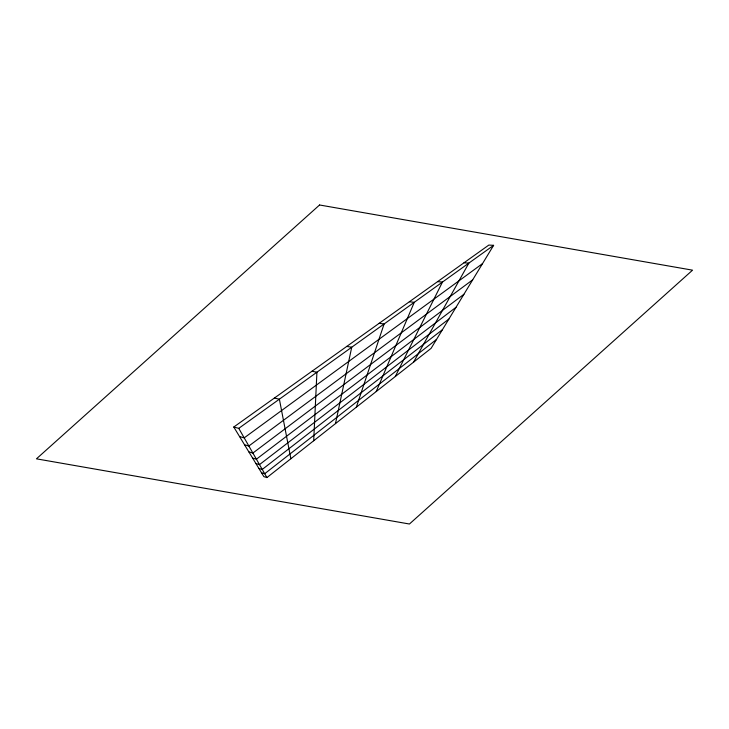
<?xml version="1.0" encoding="UTF-8"?>
<svg xmlns="http://www.w3.org/2000/svg" width="729" height="729" viewBox="0 0 729 729"><rect width="100%" height="100%" fill="white"/><g stroke="black" fill="none" stroke-linecap="round" stroke-linejoin="round"><path stroke-width="1.09" d="M313.698 440.763L316.924 372.218L311.93 371.271M335.486 423.613L351.733 347.223L346.758 346.421M356.317 407.219L384.101 323.977L379.144 323.312M376.237 391.537L414.272 302.307L409.352 301.77M395.309 376.519L442.457 282.068L437.573 281.631M413.589 362.131L468.856 263.114L464.008 262.768M493.624 245.327L431.112 348.334L266.914 477.586L263.852 476.629L233.781 427.021L488.831 245.072L493.624 245.327L238.757 428.351L233.781 427.021M436.516 339.432L264.709 473.722L261.483 472.729M442.421 329.699L262.249 469.421L258.859 468.392M448.891 319.038L259.497 464.61L255.915 463.535M456.017 307.292L256.398 459.197L252.599 458.067M463.908 294.288L252.881 453.046L248.844 451.871M472.693 279.808L248.853 446.002L244.552 444.781M482.534 263.597L244.197 437.865L239.586 436.589M274.386 398.052L279.38 399.182L290.862 458.741M238.757 428.351L266.914 477.586M319.566 204.986L36.45 458.833L409.434 524.014L692.55 270.167L319.566 204.986"/></g></svg>
